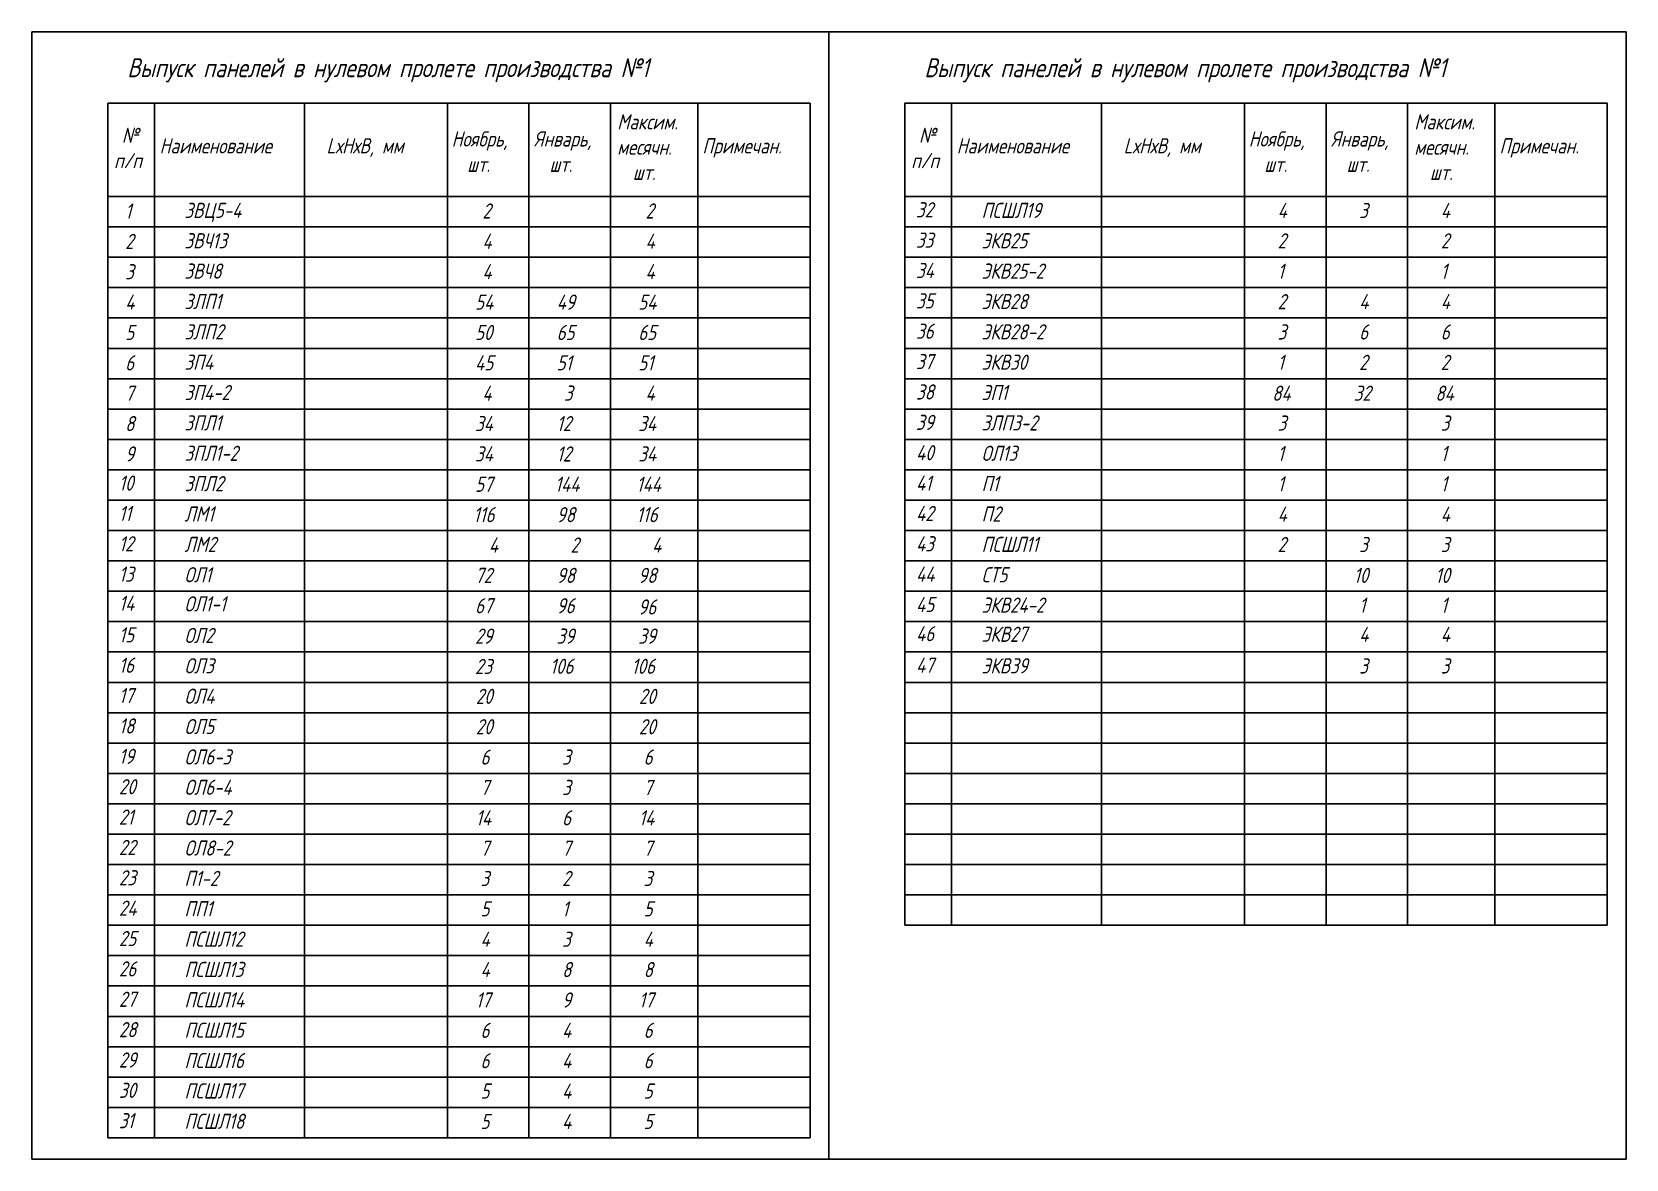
# Model space of a CAD drawing. Header units: millimetres. Extents: x -80926 to 207199, y -554506 to -32322.
# Drawn here: x 1797.8 to 2217.8, y -45390.1 to -45093.1 of the extents above; entities that cross this region are included whole.
import ezdxf

# ---------------------------------------------------------------- set-up
doc = ezdxf.new("R2010")
doc.units = ezdxf.units.MM
doc.styles.add('GOST 2.304', font='CS_Gost2304.shx', dxfattribs={"oblique": 15})

msp = doc.modelspace()

# ---------------------------------------------------------------- linework, layer by layer
for p, q in [((1817.8084, -45384.5), (1817.8084, -45111.8666)), ((1817.8084, -45111.8666), (2002.8084, -45111.8666)), ((1830.1222, -45111.8666), (1830.1222, -45384.5)), ((1869.62, -45111.8666), (1869.62, -45384.5)), ((1907.2584, -45111.8666), (1907.2584, -45384.5)), ((1928.7475, -45111.8666), (1928.7475, -45384.5)), ((1950.2365, -45111.8666), (1950.2365, -45384.5)), ((1973.231, -45111.8666), (1973.231, -45384.5)), ((2002.8084, -45111.8666), (2002.8084, -45384.5)), ((2027.8084, -45328.5), (2027.8084, -45111.8666)), ((2027.8084, -45111.8666), (2212.8084, -45111.8666)), ((2040.1222, -45111.8666), (2040.1222, -45328.5)), ((2079.62, -45111.8666), (2079.62, -45328.5)), ((2117.2584, -45111.8666), (2117.2584, -45328.5)), ((2138.7475, -45111.8666), (2138.7475, -45328.5)), ((2160.2365, -45111.8666), (2160.2365, -45328.5)), ((2183.231, -45111.8666), (2183.231, -45328.5)), ((2212.8084, -45111.8666), (2212.8084, -45328.5)), ((1817.8084, -45136.5), (2002.8084, -45136.5)), ((2027.8084, -45136.5), (2212.8084, -45136.5)), ((1817.8084, -45144.5), (2002.8084, -45144.5)), ((2027.8084, -45144.5), (2212.8084, -45144.5)), ((1817.8084, -45152.5), (2002.8084, -45152.5)), ((2027.8084, -45152.5), (2212.8084, -45152.5)), ((1817.8084, -45160.5), (2002.8084, -45160.5)), ((2027.8084, -45160.5), (2212.8084, -45160.5)), ((1817.8084, -45168.5), (2002.8084, -45168.5)), ((2027.8084, -45168.5), (2212.8084, -45168.5)), ((1817.8084, -45176.5), (2002.8084, -45176.5)), ((2027.8084, -45176.5), (2212.8084, -45176.5)), ((1817.8084, -45184.5), (2002.8084, -45184.5)), ((2027.8084, -45184.5), (2212.8084, -45184.5)), ((1817.8084, -45192.5), (2002.8084, -45192.5)), ((2027.8084, -45192.5), (2212.8084, -45192.5)), ((1817.8084, -45200.5), (2002.8084, -45200.5)), ((2027.8084, -45200.5), (2212.8084, -45200.5)), ((1817.8084, -45208.5), (2002.8084, -45208.5)), ((2027.8084, -45208.5), (2212.8084, -45208.5)), ((1817.8084, -45216.5), (2002.8084, -45216.5)), ((2027.8084, -45216.5), (2212.8084, -45216.5)), ((1817.8084, -45224.5), (2002.8084, -45224.5)), ((2027.8084, -45224.5), (2212.8084, -45224.5)), ((1817.8084, -45232.5), (2002.8084, -45232.5)), ((2027.8084, -45232.5), (2212.8084, -45232.5)), ((1817.8084, -45240.5), (2002.8084, -45240.5)), ((2027.8084, -45240.5), (2212.8084, -45240.5)), ((1817.8084, -45248.5), (2002.8084, -45248.5)), ((2027.8084, -45248.5), (2212.8084, -45248.5)), ((1817.8084, -45256.5), (2002.8084, -45256.5)), ((2027.8084, -45256.5), (2212.8084, -45256.5)), ((1817.8084, -45264.5), (2002.8084, -45264.5)), ((2027.8084, -45264.5), (2212.8084, -45264.5)), ((1817.8084, -45272.5), (2002.8084, -45272.5)), ((2027.8084, -45272.5), (2212.8084, -45272.5)), ((1817.8084, -45280.5), (2002.8084, -45280.5)), ((2027.8084, -45280.5), (2212.8084, -45280.5)), ((1817.8084, -45288.5), (2002.8084, -45288.5)), ((2027.8084, -45288.5), (2212.8084, -45288.5)), ((1817.8084, -45296.5), (2002.8084, -45296.5)), ((2027.8084, -45296.5), (2212.8084, -45296.5)), ((1817.8084, -45304.5), (2002.8084, -45304.5)), ((2027.8084, -45304.5), (2212.8084, -45304.5)), ((1817.8084, -45312.5), (2002.8084, -45312.5)), ((2027.8084, -45312.5), (2212.8084, -45312.5)), ((1817.8084, -45320.5), (2002.8084, -45320.5)), ((2027.8084, -45320.5), (2212.8084, -45320.5)), ((1817.8084, -45328.5), (2002.8084, -45328.5)), ((2027.8084, -45328.5), (2212.8084, -45328.5)), ((1817.8084, -45336.5), (2002.8084, -45336.5)), ((1817.8084, -45344.5), (2002.8084, -45344.5)), ((1817.8084, -45352.5), (2002.8084, -45352.5)), ((1817.8084, -45360.5), (2002.8084, -45360.5)), ((1817.8084, -45368.5), (2002.8084, -45368.5)), ((1817.8084, -45376.5), (2002.8084, -45376.5)), ((1817.8084, -45384.5), (2002.8084, -45384.5))]:
    msp.add_line(p, q)
for points in [[(1797.8084, -45093.119), (2007.8084, -45093.119), (2007.8084, -45390.119), (1797.8084, -45390.119)], [(2007.8084, -45093.119), (2217.8084, -45093.119), (2217.8084, -45390.119), (2007.8084, -45390.119)]]:
    msp.add_lwpolyline(points, close=True)

# ---------------------------------------------------------------- texts
at = {"width": 185, "attachment_point": 1, "style": 'GOST 2.304'}
for s, insert, char_height in [('  Выпуск панелей в нулевом пролете производства №1', (1817.8084, -45100.0626), 5), ('  Выпуск панелей в нулевом пролете производства №1', (2027.8084, -45100.0626), 5), ('Максим.\\Pмесячн.\\P  шт.', (1952.0165, -45114.8071), 4), ('Максим.\\Pмесячн.\\P  шт.', (2162.0165, -45114.8071), 4), (' №\\Pп/п', (1819.4621, -45118.3718), 4), ('Ноябрь,\\P  шт.', (1908.3966, -45119.3295), 4), ('Январь,\\P  шт.', (1930.0847, -45119.3295), 4), (' №\\Pп/п', (2029.4621, -45118.3718), 4), ('Ноябрь,\\P  шт.', (2118.3966, -45119.3295), 4), ('Январь,\\P  шт.', (2140.0847, -45119.3295), 4), (' Наименование', (1829.3996, -45121.1482), 4), (' LхHхB, мм', (1873.3855, -45121.126), 4), ('Примечан.', (1974.4471, -45121.1482), 4), (' Наименование', (2039.3996, -45121.1482), 4), (' LхHхB, мм', (2083.3855, -45121.126), 4), ('Примечан.', (2184.4471, -45121.1482), 4), (' 1', (1820.3268, -45138.3193), 4), ('3ВЦ5-4', (1838.0019, -45138.1502), 4), (' 2', (1914.4294, -45138.3014), 4), (' 2', (1957.4075, -45138.3014), 4), (' 32', (2028.6763, -45137.9978), 4), ('ПСШЛ19', (2048.0019, -45138.1502), 4), ('  4', (2121.8904, -45138.1892), 4), ('  3', (2143.3795, -45138.1892), 4), ('  4', (2164.8685, -45138.1892), 4), (' 2', (1820.3268, -45146.3193), 4), ('3ВЧ13', (1838.0019, -45146.1502), 4), (' 4', (1914.4294, -45146.3014), 4), (' 4', (1957.4075, -45146.3014), 4), (' 33', (2028.6763, -45145.9978), 4), ('ЭКВ25', (2048.0019, -45146.1502), 4), ('  2', (2121.8904, -45146.1892), 4), ('  2', (2164.8685, -45146.1892), 4), ('3ВЧ8', (1838.0019, -45154.1502), 4), (' 34', (2028.6763, -45153.9978), 4), ('ЭКВ25-2', (2048.0019, -45154.1502), 4), ('  1', (2121.8904, -45154.1892), 4), ('  1', (2164.8685, -45154.1892), 4), (' 3', (1820.3268, -45154.3193), 4), (' 4', (1914.4294, -45154.3014), 4), (' 4', (1957.4075, -45154.3014), 4), (' 4', (1820.3268, -45162.3193), 4), ('3ЛП1', (1838.0019, -45162.1502), 4), ('  54', (1910.4566, -45162.3207), 4), ('  49', (1931.9456, -45162.3207), 4), ('  54', (1953.4347, -45162.3207), 4), (' 35', (2028.6763, -45161.9978), 4), ('ЭКВ28', (2048.0019, -45162.1502), 4), ('  2', (2121.8904, -45162.1892), 4), ('  4', (2143.3795, -45162.1892), 4), ('  4', (2164.8685, -45162.1892), 4), (' 5', (1820.3268, -45170.3193), 4), ('3ЛП2', (1838.0019, -45170.1502), 4), ('  50', (1910.4566, -45170.3207), 4), ('  65', (1931.9456, -45170.3207), 4), ('  65', (1953.4347, -45170.3207), 4), (' 36', (2028.6763, -45169.9978), 4), ('ЭКВ28-2', (2048.0019, -45170.1502), 4), ('  3', (2121.8904, -45170.1892), 4), ('  6', (2143.3795, -45170.1892), 4), ('  6', (2164.8685, -45170.1892), 4), (' 6', (1820.3268, -45178.3193), 4), ('3П4', (1838.0019, -45178.1502), 4), ('  45', (1910.4566, -45178.3207), 4), ('  51', (1931.9456, -45178.3207), 4), ('  51', (1953.4347, -45178.3207), 4), (' 37', (2028.6763, -45177.9978), 4), ('ЭКВ30', (2048.0019, -45178.1502), 4), ('  1', (2121.8904, -45178.1892), 4), ('  2', (2143.3795, -45178.1892), 4), ('  2', (2164.8685, -45178.1892), 4), (' 7', (1820.3268, -45186.3193), 4), ('3П4-2', (1838.0019, -45186.1502), 4), (' 4', (1914.4294, -45186.3014), 4), (' 3', (1935.9185, -45186.3014), 4), (' 4', (1957.4075, -45186.3014), 4), (' 38', (2028.6763, -45185.9978), 4), ('ЭП1', (2048.0019, -45186.1502), 4), ('  84', (2120.4566, -45186.3207), 4), ('  32', (2141.9456, -45186.3207), 4), ('  84', (2163.4347, -45186.3207), 4), (' 8', (1820.3268, -45194.3193), 4), ('3ПЛ1', (1838.0019, -45194.1502), 4), ('  34', (1910.4566, -45194.3207), 4), ('  12', (1931.9456, -45194.3207), 4), ('  34', (1953.4347, -45194.3207), 4), (' 39', (2028.6763, -45193.9978), 4), ('3ЛП3-2', (2048.0019, -45194.1502), 4), ('  3', (2121.8904, -45194.1892), 4), ('  3', (2164.8685, -45194.1892), 4), (' 9', (1820.3268, -45202.3193), 4), ('3ПЛ1-2', (1838.0019, -45202.1502), 4), ('  34', (1910.4566, -45202.3207), 4), ('  12', (1931.9456, -45202.3207), 4), ('  34', (1953.4347, -45202.3207), 4), (' 40', (2028.6763, -45201.9978), 4), ('ОЛ13', (2048.0019, -45202.1502), 4), ('  1', (2121.8904, -45202.1892), 4), ('  1', (2164.8685, -45202.1892), 4), (' 10', (1818.6763, -45209.9978), 4), ('3ПЛ2', (1838.0019, -45210.1502), 4), ('  57', (1910.4566, -45210.3207), 4), ('   144', (1929.4335, -45210.3207), 4), ('   144', (1950.9226, -45210.3207), 4), (' 41', (2028.6763, -45209.9978), 4), ('П1', (2048.0019, -45210.1502), 4), ('  1', (2121.8904, -45210.1892), 4), ('  1', (2164.8685, -45210.1892), 4), (' 11', (1818.6763, -45217.9978), 4), ('ЛМ1', (1838.0019, -45218.1502), 4), ('   116', (1907.9445, -45218.3207), 4), ('  98', (1931.9456, -45218.3207), 4), ('   116', (1950.9226, -45218.3207), 4), (' 42', (2028.6763, -45217.9978), 4), ('П2', (2048.0019, -45218.1502), 4), ('  4', (2121.8904, -45218.1892), 4), ('  4', (2164.8685, -45218.1892), 4), (' 12', (1818.6763, -45225.9978), 4), ('ЛМ2', (1838.0019, -45226.1502), 4), ('     4', (1907.9445, -45226.3207), 4), ('     2', (1929.4335, -45226.3207), 4), ('     4', (1950.9226, -45226.3207), 4), (' 43', (2028.6763, -45225.9978), 4), ('ПСШЛ11', (2048.0019, -45226.1502), 4), ('  2', (2121.8904, -45226.1892), 4), ('  3', (2143.3795, -45226.1892), 4), ('  3', (2164.8685, -45226.1892), 4), (' 13', (1818.6763, -45233.9978), 4), (' 44', (2028.6763, -45233.9978), 4), ('ОЛ1', (1838.0019, -45234.1502), 4), ('  72', (1910.4566, -45234.3207), 4), ('  98', (1931.9456, -45234.3207), 4), ('  98', (1953.4347, -45234.3207), 4), ('СТ5', (2048.0019, -45234.1502), 4), ('  10', (2141.9456, -45234.3207), 4), ('  10', (2163.4347, -45234.3207), 4), (' 14', (1818.6763, -45241.6811), 4), ('ОЛ1-1', (1838.0019, -45241.8335), 4), ('  67', (1910.4566, -45242.3207), 4), ('  96', (1931.9456, -45242.3207), 4), (' 45', (2028.6763, -45241.9978), 4), ('ЭКВ24-2', (2048.0019, -45242.1502), 4), ('  1', (2143.3795, -45242.1892), 4), ('  1', (2164.8685, -45242.1892), 4), ('  96', (1953.4347, -45242.6375), 4), (' 15', (1818.6763, -45249.9978), 4), ('ОЛ2', (1838.0019, -45250.1502), 4), ('  29', (1910.4566, -45250.3207), 4), ('  39', (1931.9456, -45250.3207), 4), ('  39', (1953.4347, -45250.3207), 4), (' 46', (2028.6763, -45249.6811), 4), ('ЭКВ27', (2048.0019, -45249.8335), 4), ('  4', (2143.3795, -45249.8725), 4), ('  4', (2164.8685, -45249.8725), 4), (' 16', (1818.6763, -45257.9978), 4), ('ОЛ3', (1838.0019, -45258.1502), 4), ('  23', (1910.4566, -45258.3207), 4), ('  106', (1930.1715, -45258.2665), 4), ('  106', (1951.6606, -45258.2665), 4), (' 47', (2028.6763, -45257.9978), 4), ('ЭКВ39', (2048.0019, -45258.1502), 4), ('  3', (2143.3795, -45258.1892), 4), ('  3', (2164.8685, -45258.1892), 4), (' 17', (1818.6763, -45265.9978), 4), ('ОЛ4', (1838.0019, -45266.1502), 4), ('  20', (1910.6431, -45266.1892), 4), ('  20', (1953.6212, -45266.1892), 4), (' 18', (1818.6763, -45273.9978), 4), ('ОЛ5', (1838.0019, -45274.1502), 4), ('  20', (1910.6431, -45274.1892), 4), ('  20', (1953.6212, -45274.1892), 4), (' 19', (1818.6763, -45281.9978), 4), ('ОЛ6-3', (1838.0019, -45282.1502), 4), ('  6', (1911.8904, -45282.1892), 4), ('  3', (1933.3795, -45282.1892), 4), ('  6', (1954.8685, -45282.1892), 4), (' 20', (1818.6763, -45289.9978), 4), ('ОЛ6-4', (1838.0019, -45290.1502), 4), ('  7', (1911.8904, -45290.1892), 4), ('  3', (1933.3795, -45290.1892), 4), ('  7', (1954.8685, -45290.1892), 4), (' 21', (1818.6763, -45297.9978), 4), ('ОЛ7-2', (1838.0019, -45298.1502), 4), ('  14', (1910.6431, -45298.1892), 4), ('  6', (1933.3795, -45298.1892), 4), ('  14', (1953.6212, -45298.1892), 4), (' 22', (1818.6763, -45305.9978), 4), ('ОЛ8-2', (1838.0019, -45306.1502), 4), ('  7', (1911.8904, -45306.1892), 4), ('  7', (1933.3795, -45306.1892), 4), ('  7', (1954.8685, -45306.1892), 4), (' 23', (1818.6763, -45313.9978), 4), ('П1-2', (1838.0019, -45314.1502), 4), ('  3', (1911.8904, -45314.1892), 4), ('  2', (1933.3795, -45314.1892), 4), ('  3', (1954.8685, -45314.1892), 4), (' 24', (1818.6763, -45321.9978), 4), ('ПП1', (1838.0019, -45322.1502), 4), ('  5', (1911.8904, -45322.1892), 4), ('  1', (1933.3795, -45322.1892), 4), ('  5', (1954.8685, -45322.1892), 4), (' 25', (1818.6763, -45329.9978), 4), ('ПСШЛ12', (1838.0019, -45330.1502), 4), ('  4', (1911.8904, -45330.1892), 4), ('  3', (1933.3795, -45330.1892), 4), ('  4', (1954.8685, -45330.1892), 4), (' 26', (1818.6763, -45337.9978), 4), ('ПСШЛ13', (1838.0019, -45338.1502), 4), ('  4', (1911.8904, -45338.1892), 4), ('  8', (1933.3795, -45338.1892), 4), ('  8', (1954.8685, -45338.1892), 4), (' 27', (1818.6763, -45345.9978), 4), ('ПСШЛ14', (1838.0019, -45346.1502), 4), ('  17', (1910.6431, -45346.1892), 4), ('  9', (1933.3795, -45346.1892), 4), ('  17', (1953.6212, -45346.1892), 4), (' 28', (1818.6763, -45353.9978), 4), ('ПСШЛ15', (1838.0019, -45354.1502), 4), ('  6', (1911.8904, -45354.1892), 4), ('  4', (1933.3795, -45354.1892), 4), ('  6', (1954.8685, -45354.1892), 4), (' 29', (1818.6763, -45361.9978), 4), ('ПСШЛ16', (1838.0019, -45362.1502), 4), ('  6', (1911.8904, -45362.1892), 4), ('  4', (1933.3795, -45362.1892), 4), ('  6', (1954.8685, -45362.1892), 4), (' 30', (1818.6763, -45369.9978), 4), ('ПСШЛ17', (1838.0019, -45370.1502), 4), ('  5', (1911.8904, -45370.1892), 4), ('  4', (1933.3795, -45370.1892), 4), ('  5', (1954.8685, -45370.1892), 4), (' 31', (1818.6763, -45377.9978), 4), ('ПСШЛ18', (1838.0019, -45378.1502), 4), ('  5', (1911.8904, -45378.1892), 4), ('  4', (1933.3795, -45378.1892), 4), ('  5', (1954.8685, -45378.1892), 4)]:
    msp.add_mtext(s, dxfattribs=dict(at, insert=insert, char_height=char_height))

doc.saveas('drawing.dxf')
